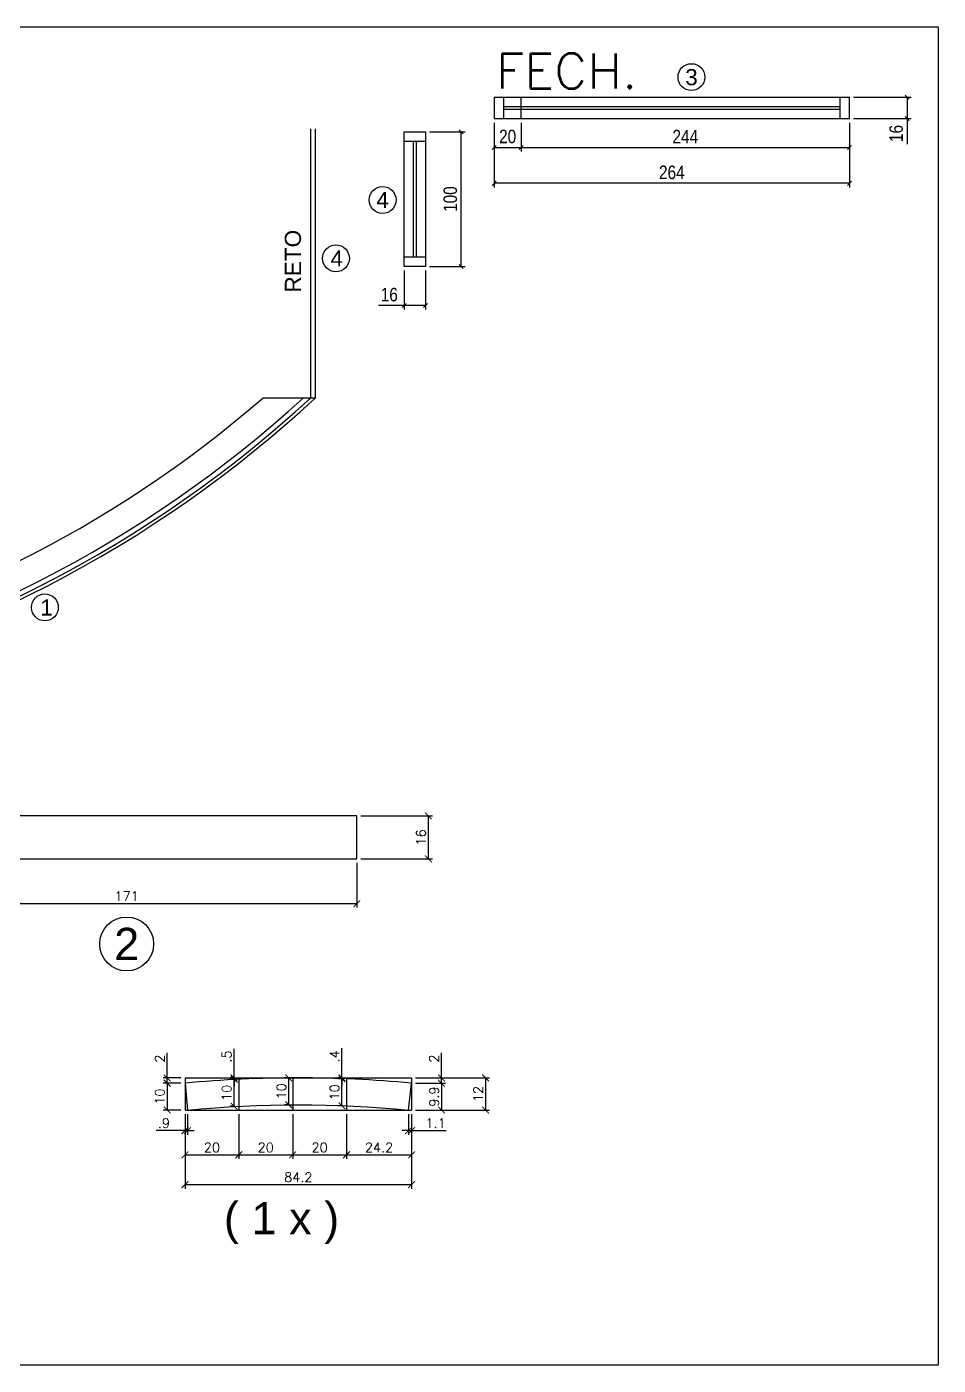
# Model space of a CAD drawing. Extents: x 1894 to 8661, y -614 to 3008.
# Drawn here: x 6601 to 7278, y 834 to 1829 of the extents above; entities that cross this region are included whole.
import ezdxf
from ezdxf.enums import TextEntityAlignment as Align

# ---------------------------------------------------------------- set-up
doc = ezdxf.new("R2010")
doc.units = 0
doc.header["$PDMODE"] = 34
for name, color, linetype in [('COTA', 241, 'Continuous'), ('MTH-FACE-VIGA', 7, 'Continuous'), ('Painéis', 200, 'Continuous'), ('Romaneio', 10, 'Continuous'), ('SARR_2.2x7', 40, 'Continuous')]:
    doc.layers.add(name, color=color, linetype=linetype)
doc.layers.add('Texto Seção', color=7, linetype='Continuous', lineweight=15)
doc.styles.add('ARIAL', font='arial.ttf')
doc.styles.add('COTA TECNICA', font='techl___.ttf', dxfattribs={"height": 10})
doc.styles.add('REGUA-120', font='ROMANS.shx', dxfattribs={"height": 15})
doc.styles.add('ROMANS', font='romans.shx')
doc.dimstyles.new('Cota Seção (2x)', dxfattribs={"dimtxt": 7, "dimasz": 5, "dimexe": 3, "dimexo": 3, "dimgap": 2, "dimtad": 3, "dimdec": 1, "dimlfac": 0.5, "dimzin": 12, "dimdsep": 46, "dimtxsty": 'ROMANS', "dimblk": 'ARCHTICK', "dimcen": 0, "dimclrd": 4, "dimclre": 4, "dimclrt": 1, "dimadec": 1, "dimazin": 3, "dimtfac": 1, "dimtdec": 1, "dimtmove": 0, "dimatfit": 3, "dimldrblk": 'OBLIQUE', "dimfxl": 1, "dimtolj": 1, "dimtzin": 12, "dimarcsym": 0})
doc.dimstyles.new('PAINEL', dxfattribs={"dimtxt": 10, "dimasz": 3, "dimexe": 3, "dimexo": 3, "dimgap": 3, "dimtad": 1, "dimdec": 1, "dimzin": 12, "dimdsep": 46, "dimtxsty": 'COTA TECNICA', "dimblk1": 'OBLIQUE', "dimblk2": 'OBLIQUE', "dimsah": 1, "dimcen": 0.9, "dimclrd": 4, "dimclre": 4, "dimclrt": 240, "dimadec": 1, "dimazin": 3, "dimtfac": 1, "dimtdec": 1, "dimtmove": 0, "dimatfit": 3, "dimfxl": 1, "dimtolj": 1, "dimtzin": 12, "dimarcsym": 0})

# ---------------------------------------------------------------- blocks, each defined once
blk = doc.blocks.new('_ArchTick')
at = {"color": 0, "linetype": 'ByBlock', "const_width": 0.15}
blk.add_lwpolyline([(-0.5, -0.5), (0.5, 0.5)], dxfattribs=at)
blk = doc.blocks.new('*D338')
at = {"layer": 'COTA', "color": 4, "lineweight": -2, "transparency": 16777216}
for p, q in [((6504.35, 1207.56), (6504.35, 1174.4)), ((6846.35, 1207.56), (6846.35, 1174.4)), ((6504.35, 1177.4), (6846.35, 1177.4))]:
    blk.add_line(p, q, dxfattribs=at)
at = {"layer": 'Defpoints', "color": 0, "transparency": 16777216}
for p in [(6504.35, 1210.56), (6846.35, 1210.56), (6846.35, 1177.4)]:
    blk.add_point(p, dxfattribs=at)
at = {"layer": 'COTA', "color": 4, "lineweight": -2, "transparency": 16777216, "xscale": 5, "yscale": 5, "zscale": 5, "rotation": 180}
blk.add_blockref('_ArchTick', (6504.35, 1177.4), dxfattribs=at)
at = {"layer": 'COTA', "color": 4, "lineweight": -2, "transparency": 16777216, "xscale": 5, "yscale": 5, "zscale": 5}
blk.add_blockref('_ArchTick', (6846.35, 1177.4), dxfattribs=at)
at = {"layer": 'COTA', "color": 1, "transparency": 16777216, "insert": (6675.35, 1182.9), "char_height": 7, "attachment_point": 5, "style": 'ROMANS'}
blk.add_mtext('\\A1;171', dxfattribs=at)
blk = doc.blocks.new('_Oblique')
at = {"color": 0, "linetype": 'ByBlock', "lineweight": -2}
blk.add_line((-0.5, -0.5), (0.5, 0.5), dxfattribs=at)
blk = doc.blocks.new('*D339')
at = {"layer": 'COTA', "color": 4, "lineweight": -2, "transparency": 16777216}
for p, q in [((6849.35, 1242.56), (6902.52, 1242.56)), ((6899.52, 1210.56), (6899.52, 1242.56)), ((6849.35, 1210.56), (6902.52, 1210.56))]:
    blk.add_line(p, q, dxfattribs=at)
at = {"layer": 'Defpoints', "color": 0, "transparency": 16777216}
for p in [(6846.35, 1242.56), (6899.52, 1242.56), (6846.35, 1210.56)]:
    blk.add_point(p, dxfattribs=at)
at = {"layer": 'COTA', "color": 4, "lineweight": -2, "transparency": 16777216, "xscale": 5, "yscale": 5, "zscale": 5}
for p, rotation in [((6899.52, 1242.56), 90), ((6899.52, 1210.56), 270)]:
    blk.add_blockref('_ArchTick', p, dxfattribs=dict(at, rotation=rotation))
at = {"layer": 'COTA', "color": 1, "transparency": 16777216, "insert": (6894.02, 1226.56), "char_height": 7, "attachment_point": 5, "rotation": 90, "style": 'ROMANS'}
blk.add_mtext('\\A1;16', dxfattribs=at)
blk = doc.blocks.new('*D340')
at = {"layer": 'COTA', "color": 4, "lineweight": -2, "transparency": 16777216}
for p, q in [((6900.47, 1750.68), (6926.96, 1750.68)), ((6923.96, 1650.68), (6923.96, 1750.68)), ((6900.47, 1650.68), (6926.96, 1650.68))]:
    blk.add_line(p, q, dxfattribs=at)
at = {"layer": 'Defpoints', "color": 0, "transparency": 16777216}
for p in [(6897.47, 1750.68), (6923.96, 1750.68), (6897.47, 1650.68)]:
    blk.add_point(p, dxfattribs=at)
at = {"layer": 'COTA', "color": 4, "lineweight": -2, "transparency": 16777216, "xscale": 3, "yscale": 3, "zscale": 3}
for p, rotation in [((6923.96, 1750.68), 90), ((6923.96, 1650.68), 270)]:
    blk.add_blockref('_Oblique', p, dxfattribs=dict(at, rotation=rotation))
at = {"layer": 'COTA', "color": 240, "transparency": 16777216, "insert": (6915.86, 1700.68), "char_height": 10, "attachment_point": 5, "rotation": 90, "style": 'COTA TECNICA'}
blk.add_mtext('\\A1;100', dxfattribs=at)
blk = doc.blocks.new('*D341')
at = {"layer": 'COTA', "color": 4, "lineweight": -2, "transparency": 16777216}
for p, q in [((6881.47, 1647.68), (6881.47, 1618.57)), ((6897.47, 1647.68), (6897.47, 1618.57)), ((6881.47, 1621.57), (6862.46, 1621.57)), ((6897.47, 1621.57), (6881.47, 1621.57))]:
    blk.add_line(p, q, dxfattribs=at)
at = {"layer": 'Defpoints', "color": 0, "transparency": 16777216}
for p in [(6881.47, 1650.68), (6897.47, 1650.68), (6881.47, 1621.57)]:
    blk.add_point(p, dxfattribs=at)
at = {"layer": 'COTA', "color": 4, "lineweight": -2, "transparency": 16777216, "xscale": 3, "yscale": 3, "zscale": 3, "rotation": 180}
blk.add_blockref('_Oblique', (6881.47, 1621.57), dxfattribs=at)
at = {"layer": 'COTA', "color": 4, "lineweight": -2, "transparency": 16777216, "xscale": 3, "yscale": 3, "zscale": 3}
blk.add_blockref('_Oblique', (6897.47, 1621.57), dxfattribs=at)
at = {"layer": 'COTA', "color": 240, "transparency": 16777216, "insert": (6870.47, 1629.67), "char_height": 10, "attachment_point": 5, "style": 'COTA TECNICA'}
blk.add_mtext('\\A1;16', dxfattribs=at)
blk = doc.blocks.new('*D342')
at = {"layer": 'COTA', "color": 4, "lineweight": -2, "transparency": 16777216}
for p, q in [((6948.41, 1757.45), (6948.41, 1709.42)), ((7212.41, 1757.45), (7212.41, 1709.42)), ((7212.41, 1712.42), (6948.41, 1712.42))]:
    blk.add_line(p, q, dxfattribs=at)
at = {"layer": 'Defpoints', "color": 0, "transparency": 16777216}
for p in [(6948.41, 1760.45), (7212.41, 1760.45), (6948.41, 1712.42)]:
    blk.add_point(p, dxfattribs=at)
at = {"layer": 'COTA', "color": 4, "lineweight": -2, "transparency": 16777216, "xscale": 3, "yscale": 3, "zscale": 3, "rotation": 180}
blk.add_blockref('_Oblique', (6948.41, 1712.42), dxfattribs=at)
at = {"layer": 'COTA', "color": 4, "lineweight": -2, "transparency": 16777216, "xscale": 3, "yscale": 3, "zscale": 3}
blk.add_blockref('_Oblique', (7212.41, 1712.42), dxfattribs=at)
at = {"layer": 'COTA', "color": 240, "transparency": 16777216, "insert": (7080.41, 1720.52), "char_height": 10, "attachment_point": 5, "style": 'COTA TECNICA'}
blk.add_mtext('\\A1;264', dxfattribs=at)
blk = doc.blocks.new('*D343')
at = {"layer": 'COTA', "color": 4, "lineweight": -2, "transparency": 16777216}
for p, q in [((7215.41, 1776.45), (7258.23, 1776.45)), ((7255.23, 1776.45), (7255.23, 1760.45)), ((7215.41, 1760.45), (7258.23, 1760.45)), ((7255.23, 1760.45), (7255.23, 1741.43))]:
    blk.add_line(p, q, dxfattribs=at)
at = {"layer": 'Defpoints', "color": 0, "transparency": 16777216}
for p in [(7212.41, 1776.45), (7212.41, 1760.45), (7255.23, 1760.45)]:
    blk.add_point(p, dxfattribs=at)
at = {"layer": 'COTA', "color": 4, "lineweight": -2, "transparency": 16777216, "xscale": 3, "yscale": 3, "zscale": 3}
for p, rotation in [((7255.23, 1776.45), 90), ((7255.23, 1760.45), 270)]:
    blk.add_blockref('_Oblique', p, dxfattribs=dict(at, rotation=rotation))
at = {"layer": 'COTA', "color": 240, "transparency": 16777216, "insert": (7247.13, 1749.44), "char_height": 10, "attachment_point": 5, "rotation": 90, "style": 'COTA TECNICA'}
blk.add_mtext('\\A1;16', dxfattribs=at)
blk = doc.blocks.new('*D344')
at = {"layer": 'COTA', "color": 4, "lineweight": -2, "transparency": 16777216}
for p, q in [((6948.41, 1757.45), (6948.41, 1736.05)), ((6968.41, 1757.45), (6968.41, 1736.05)), ((6948.41, 1739.05), (6968.41, 1739.05))]:
    blk.add_line(p, q, dxfattribs=at)
at = {"layer": 'Defpoints', "color": 0, "transparency": 16777216}
for p in [(6948.41, 1760.45), (6968.41, 1760.45), (6968.41, 1739.05)]:
    blk.add_point(p, dxfattribs=at)
at = {"layer": 'COTA', "color": 4, "lineweight": -2, "transparency": 16777216, "xscale": 3, "yscale": 3, "zscale": 3, "rotation": 180}
blk.add_blockref('_Oblique', (6948.41, 1739.05), dxfattribs=at)
at = {"layer": 'COTA', "color": 4, "lineweight": -2, "transparency": 16777216, "xscale": 3, "yscale": 3, "zscale": 3}
blk.add_blockref('_Oblique', (6968.41, 1739.05), dxfattribs=at)
at = {"layer": 'COTA', "color": 240, "transparency": 16777216, "insert": (6958.41, 1747.15), "char_height": 10, "attachment_point": 5, "style": 'COTA TECNICA'}
blk.add_mtext('\\A1;20', dxfattribs=at)
blk = doc.blocks.new('*D345')
at = {"layer": 'COTA', "color": 4, "lineweight": -2, "transparency": 16777216}
for p, q in [((6968.41, 1757.45), (6968.41, 1736.05)), ((7212.41, 1757.45), (7212.41, 1736.05)), ((6968.41, 1739.05), (7212.41, 1739.05))]:
    blk.add_line(p, q, dxfattribs=at)
at = {"layer": 'Defpoints', "color": 0, "transparency": 16777216}
for p in [(6968.41, 1760.45), (7212.41, 1760.45), (7212.41, 1739.05)]:
    blk.add_point(p, dxfattribs=at)
at = {"layer": 'COTA', "color": 4, "lineweight": -2, "transparency": 16777216, "xscale": 3, "yscale": 3, "zscale": 3, "rotation": 180}
blk.add_blockref('_Oblique', (6968.41, 1739.05), dxfattribs=at)
at = {"layer": 'COTA', "color": 4, "lineweight": -2, "transparency": 16777216, "xscale": 3, "yscale": 3, "zscale": 3}
blk.add_blockref('_Oblique', (7212.41, 1739.05), dxfattribs=at)
at = {"layer": 'COTA', "color": 240, "transparency": 16777216, "insert": (7090.41, 1747.12), "char_height": 10, "attachment_point": 5, "style": 'COTA TECNICA'}
blk.add_mtext('\\A1;244', dxfattribs=at)
blk = doc.blocks.new('*D379')
at = {"layer": 'COTA', "color": 4, "lineweight": -2, "transparency": 16777216}
for p, q in [((6718.7, 1021.06), (6718.7, 965.62)), ((6887.07, 1021.06), (6887.07, 965.62)), ((6718.7, 968.62), (6887.07, 968.62))]:
    blk.add_line(p, q, dxfattribs=at)
at = {"layer": 'Defpoints', "color": 0, "transparency": 16777216}
for p in [(6718.7, 1024.06), (6887.07, 1024.06), (6887.07, 968.62)]:
    blk.add_point(p, dxfattribs=at)
at = {"layer": 'COTA', "color": 4, "lineweight": -2, "transparency": 16777216, "xscale": 5, "yscale": 5, "zscale": 5, "rotation": 180}
blk.add_blockref('_ArchTick', (6718.7, 968.62), dxfattribs=at)
at = {"layer": 'COTA', "color": 4, "lineweight": -2, "transparency": 16777216, "xscale": 5, "yscale": 5, "zscale": 5}
blk.add_blockref('_ArchTick', (6887.07, 968.62), dxfattribs=at)
at = {"layer": 'COTA', "color": 1, "transparency": 16777216, "insert": (6802.88, 974.12), "char_height": 7, "attachment_point": 5, "style": 'ROMANS'}
blk.add_mtext('\\A1;84.2', dxfattribs=at)
blk = doc.blocks.new('*D297')
at = {"layer": 'COTA', "color": 4, "lineweight": -2, "transparency": 16777216}
for p, q in [((6718.7, 1021.06), (6718.7, 1005.74)), ((6720.57, 1021.06), (6720.57, 1005.74)), ((6718.7, 1008.74), (6697.36, 1008.74)), ((6720.57, 1008.74), (6718.7, 1008.74)), ((6720.57, 1008.74), (6725.57, 1008.74))]:
    blk.add_line(p, q, dxfattribs=at)
at = {"layer": 'Defpoints', "color": 0, "transparency": 16777216}
for p in [(6718.7, 1024.06), (6720.57, 1024.06), (6718.7, 1008.74)]:
    blk.add_point(p, dxfattribs=at)
at = {"layer": 'COTA', "color": 4, "lineweight": -2, "transparency": 16777216, "xscale": 5, "yscale": 5, "zscale": 5}
blk.add_blockref('_ArchTick', (6718.7, 1008.74), dxfattribs=at)
at = {"layer": 'COTA', "color": 4, "lineweight": -2, "transparency": 16777216, "xscale": 5, "yscale": 5, "zscale": 5, "rotation": 180}
blk.add_blockref('_ArchTick', (6720.57, 1008.74), dxfattribs=at)
at = {"layer": 'COTA', "color": 1, "transparency": 16777216, "insert": (6703.03, 1014.24), "char_height": 7, "attachment_point": 5, "style": 'ROMANS'}
blk.add_mtext('\\A1;.9', dxfattribs=at)
blk = doc.blocks.new('*D298')
at = {"layer": 'COTA', "color": 4, "lineweight": -2, "transparency": 16777216}
for p, q in [((6884.82, 1021.06), (6884.82, 1005.74)), ((6887.07, 1021.06), (6887.07, 1005.74)), ((6884.82, 1008.74), (6879.82, 1008.74)), ((6884.82, 1008.74), (6887.07, 1008.74)), ((6887.07, 1008.74), (6912.74, 1008.74))]:
    blk.add_line(p, q, dxfattribs=at)
at = {"layer": 'Defpoints', "color": 0, "transparency": 16777216}
for p in [(6884.82, 1024.06), (6887.07, 1024.06), (6887.07, 1008.74)]:
    blk.add_point(p, dxfattribs=at)
at = {"layer": 'COTA', "color": 4, "lineweight": -2, "transparency": 16777216, "xscale": 5, "yscale": 5, "zscale": 5}
blk.add_blockref('_ArchTick', (6884.82, 1008.74), dxfattribs=at)
at = {"layer": 'COTA', "color": 4, "lineweight": -2, "transparency": 16777216, "xscale": 5, "yscale": 5, "zscale": 5, "rotation": 180}
blk.add_blockref('_ArchTick', (6887.07, 1008.74), dxfattribs=at)
at = {"layer": 'COTA', "color": 1, "transparency": 16777216, "insert": (6904.9, 1014.24), "char_height": 7, "attachment_point": 5, "style": 'ROMANS'}
blk.add_mtext('\\A1;1.1', dxfattribs=at)
blk = doc.blocks.new('*D299')
at = {"layer": 'COTA', "color": 4, "lineweight": -2, "transparency": 16777216}
for p, q in [((6718.7, 1021.06), (6718.7, 987.76)), ((6758.7, 1021.06), (6758.7, 987.76)), ((6718.7, 990.76), (6758.7, 990.76))]:
    blk.add_line(p, q, dxfattribs=at)
at = {"layer": 'Defpoints', "color": 0, "transparency": 16777216}
for p in [(6718.7, 1024.06), (6758.7, 1024.06), (6758.7, 990.76)]:
    blk.add_point(p, dxfattribs=at)
at = {"layer": 'COTA', "color": 4, "lineweight": -2, "transparency": 16777216, "xscale": 5, "yscale": 5, "zscale": 5, "rotation": 180}
blk.add_blockref('_ArchTick', (6718.7, 990.76), dxfattribs=at)
at = {"layer": 'COTA', "color": 4, "lineweight": -2, "transparency": 16777216, "xscale": 5, "yscale": 5, "zscale": 5}
blk.add_blockref('_ArchTick', (6758.7, 990.76), dxfattribs=at)
at = {"layer": 'COTA', "color": 1, "transparency": 16777216, "insert": (6738.7, 996.26), "char_height": 7, "attachment_point": 5, "style": 'ROMANS'}
blk.add_mtext('\\A1;20', dxfattribs=at)
blk = doc.blocks.new('*D300')
at = {"layer": 'COTA', "color": 4, "lineweight": -2, "transparency": 16777216}
for p, q in [((6758.7, 1021.06), (6758.7, 987.76)), ((6798.7, 1021.06), (6798.7, 987.76)), ((6758.7, 990.76), (6798.7, 990.76))]:
    blk.add_line(p, q, dxfattribs=at)
at = {"layer": 'Defpoints', "color": 0, "transparency": 16777216}
for p in [(6758.7, 1024.06), (6798.7, 1024.06), (6798.7, 990.76)]:
    blk.add_point(p, dxfattribs=at)
at = {"layer": 'COTA', "color": 4, "lineweight": -2, "transparency": 16777216, "xscale": 5, "yscale": 5, "zscale": 5, "rotation": 180}
blk.add_blockref('_ArchTick', (6758.7, 990.76), dxfattribs=at)
at = {"layer": 'COTA', "color": 4, "lineweight": -2, "transparency": 16777216, "xscale": 5, "yscale": 5, "zscale": 5}
blk.add_blockref('_ArchTick', (6798.7, 990.76), dxfattribs=at)
at = {"layer": 'COTA', "color": 1, "transparency": 16777216, "insert": (6778.7, 996.26), "char_height": 7, "attachment_point": 5, "style": 'ROMANS'}
blk.add_mtext('\\A1;20', dxfattribs=at)
blk = doc.blocks.new('*D301')
at = {"layer": 'COTA', "color": 4, "lineweight": -2, "transparency": 16777216}
for p, q in [((6798.7, 1021.06), (6798.7, 987.76)), ((6838.7, 1021.06), (6838.7, 987.76)), ((6798.7, 990.76), (6838.7, 990.76))]:
    blk.add_line(p, q, dxfattribs=at)
at = {"layer": 'Defpoints', "color": 0, "transparency": 16777216}
for p in [(6798.7, 1024.06), (6838.7, 1024.06), (6838.7, 990.76)]:
    blk.add_point(p, dxfattribs=at)
at = {"layer": 'COTA', "color": 4, "lineweight": -2, "transparency": 16777216, "xscale": 5, "yscale": 5, "zscale": 5, "rotation": 180}
blk.add_blockref('_ArchTick', (6798.7, 990.76), dxfattribs=at)
at = {"layer": 'COTA', "color": 4, "lineweight": -2, "transparency": 16777216, "xscale": 5, "yscale": 5, "zscale": 5}
blk.add_blockref('_ArchTick', (6838.7, 990.76), dxfattribs=at)
at = {"layer": 'COTA', "color": 1, "transparency": 16777216, "insert": (6818.7, 996.26), "char_height": 7, "attachment_point": 5, "style": 'ROMANS'}
blk.add_mtext('\\A1;20', dxfattribs=at)
blk = doc.blocks.new('*D302')
at = {"layer": 'COTA', "color": 4, "lineweight": -2, "transparency": 16777216}
for p, q in [((6838.7, 1021.06), (6838.7, 987.76)), ((6887.07, 1021.06), (6887.07, 987.76)), ((6838.7, 990.76), (6887.07, 990.76))]:
    blk.add_line(p, q, dxfattribs=at)
at = {"layer": 'Defpoints', "color": 0, "transparency": 16777216}
for p in [(6838.7, 1024.06), (6887.07, 1024.06), (6887.07, 990.76)]:
    blk.add_point(p, dxfattribs=at)
at = {"layer": 'COTA', "color": 4, "lineweight": -2, "transparency": 16777216, "xscale": 5, "yscale": 5, "zscale": 5, "rotation": 180}
blk.add_blockref('_ArchTick', (6838.7, 990.76), dxfattribs=at)
at = {"layer": 'COTA', "color": 4, "lineweight": -2, "transparency": 16777216, "xscale": 5, "yscale": 5, "zscale": 5}
blk.add_blockref('_ArchTick', (6887.07, 990.76), dxfattribs=at)
at = {"layer": 'COTA', "color": 1, "transparency": 16777216, "insert": (6862.88, 996.26), "char_height": 7, "attachment_point": 5, "style": 'ROMANS'}
blk.add_mtext('\\A1;24.2', dxfattribs=at)
blk = doc.blocks.new('*D303')
at = {"layer": 'COTA', "color": 4, "lineweight": -2, "transparency": 16777216}
for p, q in [((6715.7, 1043.98), (6702.45, 1043.98)), ((6705.45, 1043.98), (6705.45, 1024.06)), ((6715.7, 1024.06), (6702.45, 1024.06))]:
    blk.add_line(p, q, dxfattribs=at)
at = {"layer": 'Defpoints', "color": 0, "transparency": 16777216}
for p in [(6718.7, 1043.98), (6705.45, 1024.06), (6718.7, 1024.06)]:
    blk.add_point(p, dxfattribs=at)
at = {"layer": 'COTA', "color": 4, "lineweight": -2, "transparency": 16777216, "xscale": 5, "yscale": 5, "zscale": 5}
for p, rotation in [((6705.45, 1043.98), 90), ((6705.45, 1024.06), 270)]:
    blk.add_blockref('_ArchTick', p, dxfattribs=dict(at, rotation=rotation))
at = {"layer": 'COTA', "color": 1, "transparency": 16777216, "insert": (6699.95, 1034.02), "char_height": 7, "attachment_point": 5, "rotation": 90, "style": 'ROMANS'}
blk.add_mtext('\\A1;10', dxfattribs=at)
blk = doc.blocks.new('*D304')
at = {"layer": 'COTA', "color": 4, "lineweight": -2, "transparency": 16777216}
for p, q in [((6705.45, 1047.91), (6705.45, 1066.58)), ((6715.7, 1047.91), (6702.45, 1047.91)), ((6715.7, 1043.98), (6702.45, 1043.98)), ((6705.45, 1043.98), (6705.45, 1047.91)), ((6705.45, 1043.98), (6705.45, 1038.98))]:
    blk.add_line(p, q, dxfattribs=at)
at = {"layer": 'Defpoints', "color": 0, "transparency": 16777216}
for p in [(6705.45, 1047.91), (6718.7, 1047.91), (6718.7, 1043.98)]:
    blk.add_point(p, dxfattribs=at)
at = {"layer": 'COTA', "color": 4, "lineweight": -2, "transparency": 16777216, "xscale": 5, "yscale": 5, "zscale": 5}
for p, rotation in [((6705.45, 1047.91), 270), ((6705.45, 1043.98), 90)]:
    blk.add_blockref('_ArchTick', p, dxfattribs=dict(at, rotation=rotation))
at = {"layer": 'COTA', "color": 1, "transparency": 16777216, "insert": (6699.95, 1062.25), "char_height": 7, "attachment_point": 5, "rotation": 90, "style": 'ROMANS'}
blk.add_mtext('\\A1;2', dxfattribs=at)
blk = doc.blocks.new('*D305')
at = {"layer": 'COTA', "color": 4, "lineweight": -2, "transparency": 16777216}
for p, q in [((6755.7, 1046.84), (6752.17, 1046.84)), ((6755.17, 1026.81), (6755.17, 1046.84)), ((6755.7, 1026.81), (6752.17, 1026.81))]:
    blk.add_line(p, q, dxfattribs=at)
at = {"layer": 'Defpoints', "color": 0, "transparency": 16777216}
for p in [(6755.17, 1046.84), (6758.7, 1046.84), (6758.7, 1026.81)]:
    blk.add_point(p, dxfattribs=at)
at = {"layer": 'COTA', "color": 4, "lineweight": -2, "transparency": 16777216, "xscale": 5, "yscale": 5, "zscale": 5}
for p, rotation in [((6755.17, 1046.84), 90), ((6755.17, 1026.81), 270)]:
    blk.add_blockref('_ArchTick', p, dxfattribs=dict(at, rotation=rotation))
at = {"layer": 'COTA', "color": 1, "transparency": 16777216, "insert": (6749.67, 1036.82), "char_height": 7, "attachment_point": 5, "rotation": 90, "style": 'ROMANS'}
blk.add_mtext('\\A1;10', dxfattribs=at)
blk = doc.blocks.new('*D306')
at = {"layer": 'COTA', "color": 4, "lineweight": -2, "transparency": 16777216}
for p, q in [((6755.17, 1047.91), (6755.17, 1069.58)), ((6755.7, 1047.91), (6752.17, 1047.91)), ((6755.7, 1046.84), (6752.17, 1046.84)), ((6755.17, 1046.84), (6755.17, 1047.91)), ((6755.17, 1046.84), (6755.17, 1041.84))]:
    blk.add_line(p, q, dxfattribs=at)
at = {"layer": 'Defpoints', "color": 0, "transparency": 16777216}
for p in [(6755.17, 1047.91), (6758.7, 1047.91), (6758.7, 1046.84)]:
    blk.add_point(p, dxfattribs=at)
at = {"layer": 'COTA', "color": 4, "lineweight": -2, "transparency": 16777216, "xscale": 5, "yscale": 5, "zscale": 5}
for p, rotation in [((6755.17, 1047.91), 270), ((6755.17, 1046.84), 90)]:
    blk.add_blockref('_ArchTick', p, dxfattribs=dict(at, rotation=rotation))
at = {"layer": 'COTA', "color": 1, "transparency": 16777216, "insert": (6749.67, 1063.75), "char_height": 7, "attachment_point": 5, "rotation": 90, "style": 'ROMANS'}
blk.add_mtext('\\A1;.5', dxfattribs=at)
blk = doc.blocks.new('*D307')
at = {"layer": 'COTA', "color": 4, "lineweight": -2, "transparency": 16777216}
for p, q in [((6795.7, 1047.91), (6792.81, 1047.91)), ((6795.81, 1027.9), (6795.81, 1047.91)), ((6795.7, 1027.9), (6792.81, 1027.9))]:
    blk.add_line(p, q, dxfattribs=at)
at = {"layer": 'Defpoints', "color": 0, "transparency": 16777216}
for p in [(6795.81, 1047.91), (6798.7, 1047.91), (6798.7, 1027.9)]:
    blk.add_point(p, dxfattribs=at)
at = {"layer": 'COTA', "color": 4, "lineweight": -2, "transparency": 16777216, "xscale": 5, "yscale": 5, "zscale": 5}
for p, rotation in [((6795.81, 1047.91), 90), ((6795.81, 1027.9), 270)]:
    blk.add_blockref('_ArchTick', p, dxfattribs=dict(at, rotation=rotation))
at = {"layer": 'COTA', "color": 1, "transparency": 16777216, "insert": (6790.31, 1037.91), "char_height": 7, "attachment_point": 5, "rotation": 90, "style": 'ROMANS'}
blk.add_mtext('\\A1;10', dxfattribs=at)
blk = doc.blocks.new('*D308')
at = {"layer": 'COTA', "color": 4, "lineweight": -2, "transparency": 16777216}
for p, q in [((6835.7, 1047.19), (6832.34, 1047.19)), ((6835.34, 1027.18), (6835.34, 1047.19)), ((6835.7, 1027.18), (6832.34, 1027.18))]:
    blk.add_line(p, q, dxfattribs=at)
at = {"layer": 'Defpoints', "color": 0, "transparency": 16777216}
for p in [(6835.34, 1047.19), (6838.7, 1047.19), (6838.7, 1027.18)]:
    blk.add_point(p, dxfattribs=at)
at = {"layer": 'COTA', "color": 4, "lineweight": -2, "transparency": 16777216, "xscale": 5, "yscale": 5, "zscale": 5}
for p, rotation in [((6835.34, 1047.19), 90), ((6835.34, 1027.18), 270)]:
    blk.add_blockref('_ArchTick', p, dxfattribs=dict(at, rotation=rotation))
at = {"layer": 'COTA', "color": 1, "transparency": 16777216, "insert": (6829.84, 1037.18), "char_height": 7, "attachment_point": 5, "rotation": 90, "style": 'ROMANS'}
blk.add_mtext('\\A1;10', dxfattribs=at)
blk = doc.blocks.new('*D309')
at = {"layer": 'COTA', "color": 4, "lineweight": -2, "transparency": 16777216}
for p, q in [((6835.34, 1047.91), (6835.34, 1069.91)), ((6835.7, 1047.91), (6832.34, 1047.91)), ((6835.7, 1047.19), (6832.34, 1047.19)), ((6835.34, 1047.19), (6835.34, 1047.91)), ((6835.34, 1047.19), (6835.34, 1042.19))]:
    blk.add_line(p, q, dxfattribs=at)
at = {"layer": 'Defpoints', "color": 0, "transparency": 16777216}
for p in [(6835.34, 1047.91), (6838.7, 1047.91), (6838.7, 1047.19)]:
    blk.add_point(p, dxfattribs=at)
at = {"layer": 'COTA', "color": 4, "lineweight": -2, "transparency": 16777216, "xscale": 5, "yscale": 5, "zscale": 5}
for p, rotation in [((6835.34, 1047.91), 270), ((6835.34, 1047.19), 90)]:
    blk.add_blockref('_ArchTick', p, dxfattribs=dict(at, rotation=rotation))
at = {"layer": 'COTA', "color": 1, "transparency": 16777216, "insert": (6829.84, 1063.91), "char_height": 7, "attachment_point": 5, "rotation": 90, "style": 'ROMANS'}
blk.add_mtext('\\A1;.4', dxfattribs=at)
blk = doc.blocks.new('*D310')
at = {"layer": 'COTA', "color": 4, "lineweight": -2, "transparency": 16777216}
for p, q in [((6890.07, 1043.94), (6912.28, 1043.94)), ((6909.28, 1043.94), (6909.28, 1024.06)), ((6890.07, 1024.06), (6912.28, 1024.06))]:
    blk.add_line(p, q, dxfattribs=at)
at = {"layer": 'Defpoints', "color": 0, "transparency": 16777216}
for p in [(6887.07, 1043.94), (6887.07, 1024.06), (6909.28, 1024.06)]:
    blk.add_point(p, dxfattribs=at)
at = {"layer": 'COTA', "color": 4, "lineweight": -2, "transparency": 16777216, "xscale": 5, "yscale": 5, "zscale": 5}
for p, rotation in [((6909.28, 1043.94), 90), ((6909.28, 1024.06), 270)]:
    blk.add_blockref('_ArchTick', p, dxfattribs=dict(at, rotation=rotation))
at = {"layer": 'COTA', "color": 1, "transparency": 16777216, "insert": (6903.78, 1034), "char_height": 7, "attachment_point": 5, "rotation": 90, "style": 'ROMANS'}
blk.add_mtext('\\A1;9.9', dxfattribs=at)
blk = doc.blocks.new('*D311')
at = {"layer": 'COTA', "color": 4, "lineweight": -2, "transparency": 16777216}
for p, q in [((6909.28, 1047.91), (6909.28, 1066.58)), ((6890.07, 1047.91), (6912.28, 1047.91)), ((6909.28, 1043.94), (6909.28, 1047.91)), ((6890.07, 1043.94), (6912.28, 1043.94)), ((6909.28, 1043.94), (6909.28, 1038.94))]:
    blk.add_line(p, q, dxfattribs=at)
at = {"layer": 'Defpoints', "color": 0, "transparency": 16777216}
for p in [(6887.07, 1047.91), (6909.28, 1047.91), (6887.07, 1043.94)]:
    blk.add_point(p, dxfattribs=at)
at = {"layer": 'COTA', "color": 4, "lineweight": -2, "transparency": 16777216, "xscale": 5, "yscale": 5, "zscale": 5}
for p, rotation in [((6909.28, 1047.91), 270), ((6909.28, 1043.94), 90)]:
    blk.add_blockref('_ArchTick', p, dxfattribs=dict(at, rotation=rotation))
at = {"layer": 'COTA', "color": 1, "transparency": 16777216, "insert": (6903.78, 1062.25), "char_height": 7, "attachment_point": 5, "rotation": 90, "style": 'ROMANS'}
blk.add_mtext('\\A1;2', dxfattribs=at)
blk = doc.blocks.new('*D312')
at = {"layer": 'COTA', "color": 4, "lineweight": -2, "transparency": 16777216}
for p, q in [((6890.07, 1047.91), (6945.02, 1047.91)), ((6942.02, 1047.91), (6942.02, 1023.96)), ((6890.07, 1023.96), (6945.02, 1023.96))]:
    blk.add_line(p, q, dxfattribs=at)
at = {"layer": 'Defpoints', "color": 0, "transparency": 16777216}
for p in [(6887.07, 1047.91), (6887.07, 1023.96), (6942.02, 1023.96)]:
    blk.add_point(p, dxfattribs=at)
at = {"layer": 'COTA', "color": 4, "lineweight": -2, "transparency": 16777216, "xscale": 5, "yscale": 5, "zscale": 5}
for p, rotation in [((6942.02, 1047.91), 90), ((6942.02, 1023.96), 270)]:
    blk.add_blockref('_ArchTick', p, dxfattribs=dict(at, rotation=rotation))
at = {"layer": 'COTA', "color": 1, "transparency": 16777216, "insert": (6936.52, 1035.94), "char_height": 7, "attachment_point": 5, "rotation": 90, "style": 'ROMANS'}
blk.add_mtext('\\A1;12', dxfattribs=at)

msp = doc.modelspace()

# ---------------------------------------------------------------- linework, layer by layer
msp.add_lwpolyline([(6887.07, 1043.94, 0.046978), (6718.7, 1043.98), (6720.57, 1024.06, -0.046873), (6884.82, 1024.06)], format="xyb", close=True)
at = {"layer": 'COTA'}
for p, q in [((6718.7, 1047.91), (6887.07, 1047.91)), ((6718.7, 1047.91), (6718.7, 1024.06)), ((6758.7, 1047.91), (6758.7, 1024.06)), ((6798.7, 1047.91), (6798.7, 1024.06)), ((6838.7, 1047.91), (6838.7, 1024.06)), ((6887.07, 1047.91), (6887.07, 1024.06)), ((6718.7, 1024.06), (6887.07, 1024.06))]:
    msp.add_line(p, q, dxfattribs=at)
msp.add_lwpolyline([(5896.41, 1828.71), (7278.35, 1828.71), (7278.35, 834.47), (5896.41, 834.47)], close=True, dxfattribs=at)
at = {"layer": 'MTH-FACE-VIGA', "linetype": 'Continuous'}
msp.add_line((6815.48, 1552.86), (6776.48, 1552.86), dxfattribs=at)
msp.add_arc((6201.87, 2216.69), 877.98, 281.81836, 310.87977, dxfattribs=at)
at = {"layer": 'Painéis'}
for p, q in [((6948.41, 1776.45), (7212.41, 1776.45)), ((6948.41, 1776.45), (6948.41, 1760.45)), ((6968.41, 1760.45), (6968.41, 1776.45)), ((7212.41, 1760.45), (7212.41, 1776.45)), ((6948.41, 1760.45), (7212.41, 1760.45)), ((6811.88, 1752.86), (6811.88, 1552.86)), ((6815.48, 1752.86), (6815.48, 1552.86)), ((6881.47, 1650.68), (6881.47, 1750.68)), ((6881.47, 1750.68), (6897.47, 1750.68)), ((6897.47, 1750.68), (6897.47, 1650.68)), ((6897.47, 1650.68), (6881.47, 1650.68)), ((6846.35, 1242.56), (6016.35, 1242.56)), ((6846.35, 1210.56), (6846.35, 1242.56)), ((6016.35, 1210.56), (6846.35, 1210.56))]:
    msp.add_line(p, q, dxfattribs=at)
for radius, end in [(897.98, 312.33287), (901.58, 312.58341), (903.98, 312.74867)]:
    msp.add_arc((6201.87, 2216.69), radius, 281.81836, end, dxfattribs=at)
at = {"layer": 'Romaneio', "color": 1, "linetype": 'ByBlock'}
for centre, radius in [((7095, 1791.29), 10), ((6865.5, 1700.05), 10), ((6830.83, 1656.65), 10), ((6614.56, 1397.38), 10), ((6675.35, 1147.4), 20)]:
    msp.add_circle(centre, radius, dxfattribs=at)
at = {"layer": 'SARR_2.2x7'}
for p, q in [((6955.41, 1776.45), (6955.41, 1760.45)), ((7205.41, 1760.45), (7205.41, 1776.45)), ((6955.41, 1769.45), (7205.41, 1769.45)), ((6955.41, 1767.45), (7205.41, 1767.45)), ((6881.47, 1743.68), (6897.47, 1743.68)), ((6888.47, 1657.68), (6888.47, 1743.68)), ((6890.47, 1743.68), (6890.47, 1657.68)), ((6897.47, 1657.68), (6881.47, 1657.68))]:
    msp.add_line(p, q, dxfattribs=at)

# ---------------------------------------------------------------- texts
at = {"layer": 'Romaneio', "color": 255, "linetype": 'ByBlock', "style": 'ARIAL'}
for s, height, p in [('3', 12, (7095, 1791.29)), ('4', 12, (6865.5, 1700.05)), ('4', 12, (6831.42, 1656.65)), ('1', 12, (6615.81, 1397.33)), ('2', 24, (6675.35, 1147.4)), ('( 1 x )', 24, (6790.41, 943.71))]:
    msp.add_text(s, height=height, dxfattribs=at).set_placement(p, align=Align.MIDDLE_CENTER)
msp.add_text('RETO', height=12, rotation=90, dxfattribs=at).set_placement((6798.86, 1654.58), align=Align.MIDDLE_CENTER)
at = {"layer": 'Texto Seção', "style": 'REGUA-120', "width": 1.05}
msp.add_text('FECH.', height=26, dxfattribs=at).set_placement((6949.62, 1782.87))

# ---------------------------------------------------------------- dimensions: what is measured, and where the dimension line sits
at = {"layer": 'COTA'}
for base, p1, p2, dimstyle, picture, middle in [((7255.23, 1760.45), (7212.41, 1776.45), (7212.41, 1760.45), 'PAINEL', '*D343', (7247.13, 1749.44)), ((6923.96, 1750.68), (6897.47, 1650.68), (6897.47, 1750.68), 'PAINEL', '*D340', (6915.86, 1700.68)), ((6899.52, 1242.56), (6846.35, 1210.56), (6846.35, 1242.56), 'Cota Seção (2x)', '*D339', (6894.02, 1226.56)), ((6705.45, 1047.91), (6718.7, 1043.98), (6718.7, 1047.91), 'Cota Seção (2x)', '*D304', (6699.95, 1062.25)), ((6755.17, 1047.91), (6758.7, 1046.84), (6758.7, 1047.91), 'Cota Seção (2x)', '*D306', (6749.67, 1063.75)), ((6835.34, 1047.91), (6838.7, 1047.19), (6838.7, 1047.91), 'Cota Seção (2x)', '*D309', (6829.84, 1063.91)), ((6909.28, 1047.91), (6887.07, 1043.94), (6887.07, 1047.91), 'Cota Seção (2x)', '*D311', (6903.78, 1062.25)), ((6705.45, 1024.06), (6718.7, 1043.98), (6718.7, 1024.06), 'Cota Seção (2x)', '*D303', (6699.95, 1034.02)), ((6755.17, 1046.84), (6758.7, 1026.81), (6758.7, 1046.84), 'Cota Seção (2x)', '*D305', (6749.67, 1036.82)), ((6795.81, 1047.91), (6798.7, 1027.9), (6798.7, 1047.91), 'Cota Seção (2x)', '*D307', (6790.31, 1037.91)), ((6835.34, 1047.19), (6838.7, 1027.18), (6838.7, 1047.19), 'Cota Seção (2x)', '*D308', (6829.84, 1037.18)), ((6942.02, 1023.96), (6887.07, 1047.91), (6887.07, 1023.96), 'Cota Seção (2x)', '*D312', (6936.52, 1035.94)), ((6909.28, 1024.06), (6887.07, 1043.94), (6887.07, 1024.06), 'Cota Seção (2x)', '*D310', (6903.78, 1034))]:
    dim = msp.add_linear_dim(base=base, p1=p1, p2=p2, angle=90, dimstyle=dimstyle, dxfattribs=at)
    dim.commit()
    dim.dimension.update_dxf_attribs({"geometry": picture, "text_midpoint": middle})
for base, p1, p2, dimstyle, picture, middle in [((6948.41, 1712.42), (7212.41, 1760.45), (6948.41, 1760.45), 'PAINEL', '*D342', (7080.41, 1720.52)), ((6881.47, 1621.57), (6897.47, 1650.68), (6881.47, 1650.68), 'PAINEL', '*D341', (6870.47, 1629.67)), ((6846.35, 1177.4), (6504.35, 1210.56), (6846.35, 1210.56), 'Cota Seção (2x)', '*D338', (6675.35, 1182.9)), ((6718.7, 1008.74), (6720.57, 1024.06), (6718.7, 1024.06), 'Cota Seção (2x)', '*D297', (6703.03, 1014.24)), ((6887.07, 968.62), (6718.7, 1024.06), (6887.07, 1024.06), 'Cota Seção (2x)', '*D379', (6802.88, 974.12)), ((6758.7, 990.76), (6718.7, 1024.06), (6758.7, 1024.06), 'Cota Seção (2x)', '*D299', (6738.7, 996.26)), ((6887.07, 1008.74), (6884.82, 1024.06), (6887.07, 1024.06), 'Cota Seção (2x)', '*D298', (6904.9, 1014.24))]:
    dim = msp.add_linear_dim(base=base, p1=p1, p2=p2, dimstyle=dimstyle, dxfattribs=at)
    dim.commit()
    dim.dimension.update_dxf_attribs({"geometry": picture, "text_midpoint": middle})
dim = msp.add_linear_dim(base=(6968.41, 1739.05), p1=(6948.41, 1760.45), p2=(6968.41, 1760.45), dimstyle='PAINEL', dxfattribs=at)
dim.commit()
dim.dimension.update_dxf_attribs({"geometry": '*D344', "text_midpoint": (6958.41, 1739.05), "dimtype": 160})
for base, p1, p2, dimstyle, picture, middle in [((7212.41, 1739.05), (6968.41, 1760.45), (7212.41, 1760.45), 'PAINEL', '*D345', (7090.41, 1747.12)), ((6798.7, 990.76), (6758.7, 1024.06), (6798.7, 1024.06), 'Cota Seção (2x)', '*D300', (6778.7, 996.26)), ((6838.7, 990.76), (6798.7, 1024.06), (6838.7, 1024.06), 'Cota Seção (2x)', '*D301', (6818.7, 996.26)), ((6887.07, 990.76), (6838.7, 1024.06), (6887.07, 1024.06), 'Cota Seção (2x)', '*D302', (6862.88, 996.26))]:
    dim = msp.add_linear_dim(base=base, p1=p1, p2=p2, dimstyle=dimstyle, override={"dimtmove": 1}, dxfattribs=at)
    dim.commit()
    dim.dimension.update_dxf_attribs({"geometry": picture, "text_midpoint": middle})

doc.saveas('drawing.dxf')
